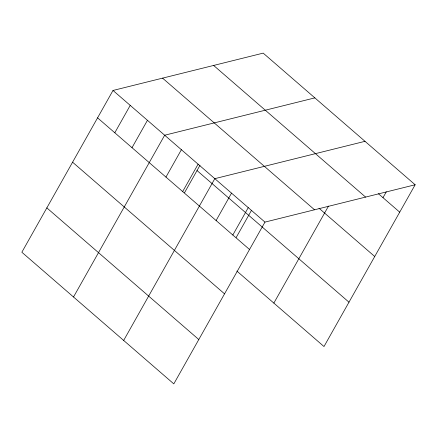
<?xml version="1.0" encoding="UTF-8"?>
<svg xmlns="http://www.w3.org/2000/svg" width="437" height="437" viewBox="0 0 437 437"><rect width="100%" height="100%" fill="white"/><g stroke="black" fill="none" stroke-linecap="round" stroke-linejoin="round"><path stroke-width="0.66" d="M113.003 90.464L21.85 252.236L173.811 383.877L264.964 222.105L415.15 184.764L263.189 53.123L113.003 90.464L264.964 222.105M114.794 132.772L130.226 105.383M132.012 147.69L147.449 120.301M73.514 296.991L164.673 135.224L314.853 97.883M165.951 177.094L181.388 149.7M182.666 191.57L198.103 164.181M184.529 192.722L199.993 165.279M123.666 340.434L214.818 178.662L365.004 141.326M216.102 220.532L231.534 193.143M232.817 235.013L248.249 207.624M236.198 237.482L251.33 210.623M273.852 303.092L328.526 206.056M383.003 197.677L386.286 191.848M415.15 184.764L323.997 346.536L236.87 271.06M378.442 193.728L399.718 212.158M213.627 65.446L365.589 197.087M319.01 208.231L374.728 256.503M162.564 78.141L314.525 209.782M197.021 170.55L348.983 302.191M97.571 117.853L249.532 249.494M72.58 162.198L224.542 293.839M46.835 207.886L198.797 339.533"/></g></svg>
